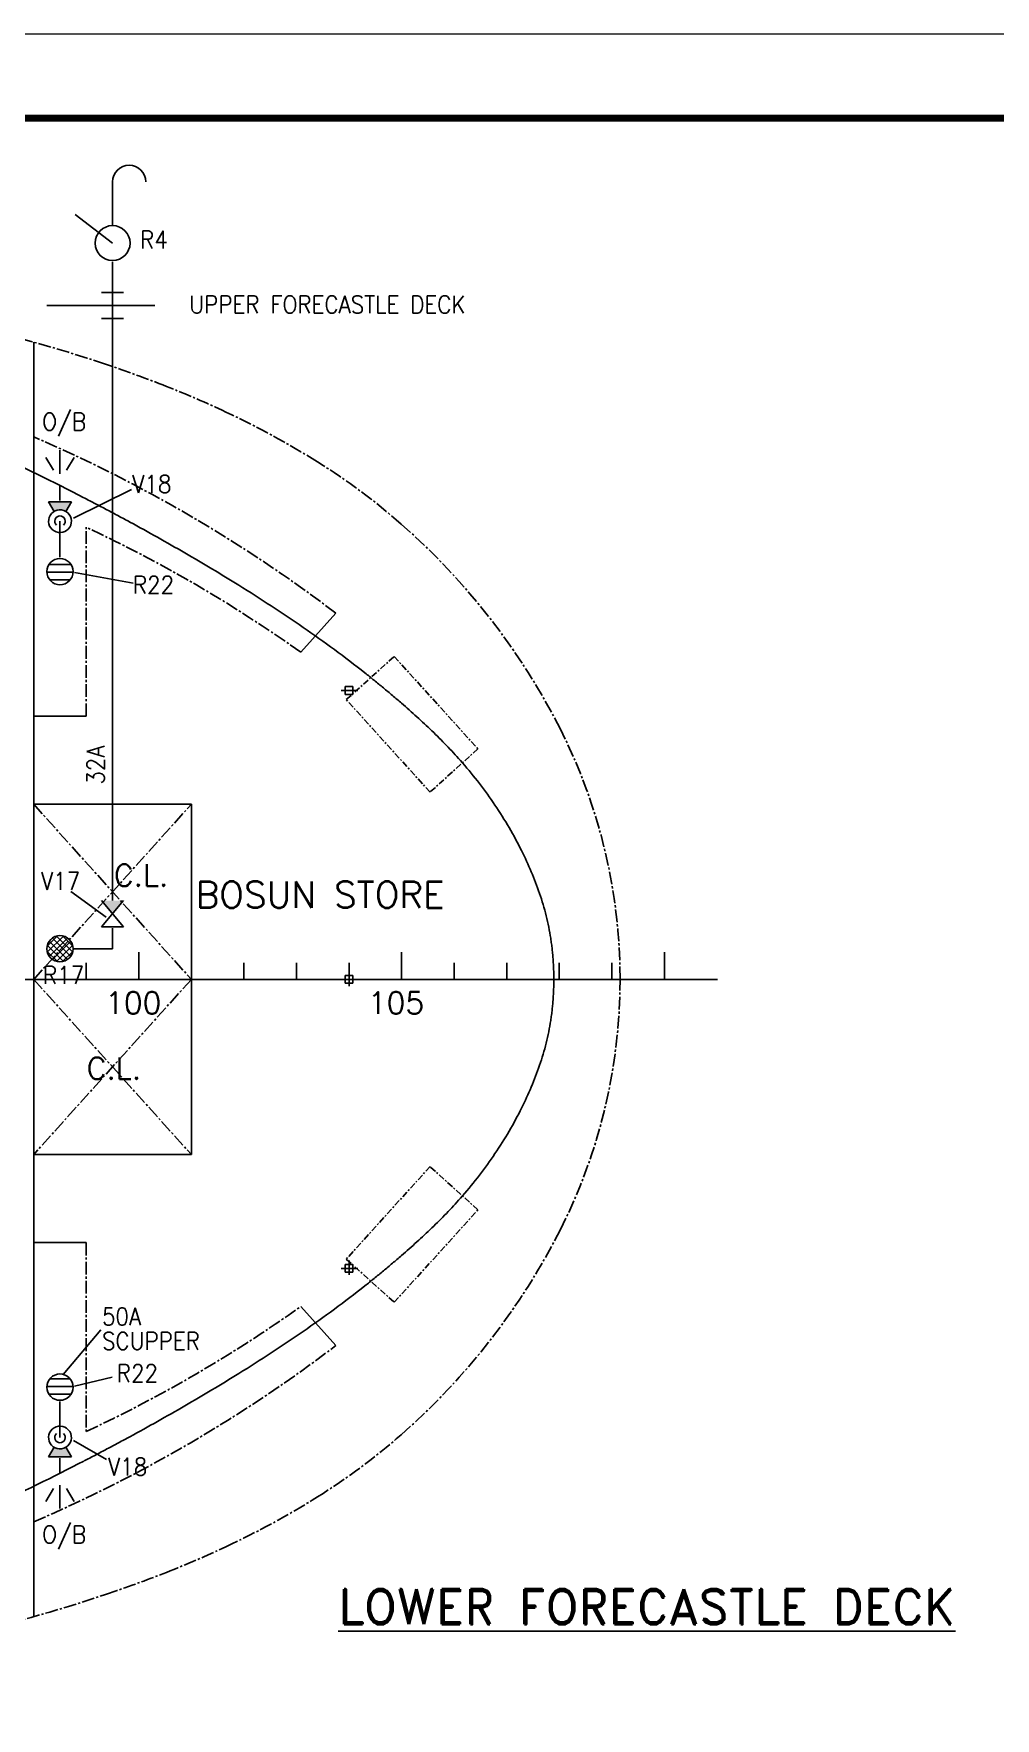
# Model space of a CAD drawing. Header units: millimetres. Extents: x 1638 to 3309, y -435 to 1865.
# Drawn here: x 2313.9 to 2370.4, y -237 to -137.9 of the extents above; entities that cross this region are included whole.
import ezdxf
from ezdxf.enums import TextEntityAlignment as Align

# ---------------------------------------------------------------- set-up
doc = ezdxf.new("R2010")
doc.units = ezdxf.units.MM
for name, pattern in [('CENTER', [2, 1.25, -0.25, 0.25, -0.25]), ('CENTER2', [1.125, 0.75, -0.125, 0.125, -0.125]), ('HIDDEN', [9.525, 6.35, -3.175])]:
    doc.linetypes.add(name, pattern=pattern)
doc.layers.add('ballast', color=1, linetype='HIDDEN', lineweight=25)
doc.layers.add('Template', color=7, linetype='Continuous', lineweight=0)
for name, color, linetype in [('Frame', 243, 'Continuous'), ('LAYER010', 7, 'Continuous'), ('Lining', 151, 'Continuous'), ('RED-1', 1, 'Continuous')]:
    doc.layers.add(name, color=color, linetype=linetype)
doc.styles.add('ROMAND', font='romand.shx', dxfattribs={"width": 0.85})
doc.styles.add('ROMANS', font='ROMANS.SHX')

# ---------------------------------------------------------------- blocks, each defined once
blk = doc.blocks.new('BACK')
at = {"layer": 'Template', "ltscale": 30}
blk.add_lwpolyline([(0, 45428), (63809, 45428), (63809, 0), (0, 0)], close=True, dxfattribs=at)
blk = doc.blocks.new('EXISTING BALLAST SYSTEM')
at = {"layer": 'Lining'}
for points in [[(2314.753, -165.417), (2315.082, -165.973, -0.273374), (2315.763, -165.973), (2316.092, -165.417)], [(2316.092, -221.584), (2315.763, -221.027, -0.273374), (2315.082, -221.027), (2314.753, -221.584)]]:
    blk.add_hatch(color=8, dxfattribs=at).paths.add_polyline_path(points)
at = {"color": 8, "linetype": 'Continuous'}
for p, q in [((2318.513, -149.161), (2318.513, -146.588)), ((2318.513, -150.191), (2316.308, -148.512)), ((2318.513, -188.864), (2318.513, -151.299)), ((2313.877, -230.985), (2313.877, -156.015)), ((2315.423, -163.754), (2315.423, -162.376)), ((2315.042, -163.552), (2314.584, -162.793)), ((2315.803, -163.552), (2316.262, -162.793)), ((2314.753, -165.417), (2315.082, -165.973)), ((2316.092, -165.417), (2314.753, -165.417)), ((2315.763, -165.973), (2316.092, -165.417)), ((2316.212, -166.375), (2319.632, -164.676)), ((2316.281, -169.569), (2319.722, -170.186)), ((2331.643, -171.953), (2329.584, -174.258)), ((2313.877, -178.013), (2316.968, -178.013)), ((2313.877, -186.289), (2313.877, -183.198)), ((2318.147, -189.836), (2316.055, -188.328)), ((2315.269, -190.94), (2314.665, -191.544)), ((2315.623, -190.951), (2314.676, -191.897)), ((2315.87, -191.068), (2314.793, -192.145)), ((2314.793, -191.25), (2315.87, -192.327)), ((2314.975, -191.068), (2316.052, -192.145)), ((2316.052, -191.25), (2314.975, -192.327)), ((2315.223, -190.951), (2316.169, -191.897)), ((2315.576, -190.94), (2316.18, -191.544)), ((2314.665, -191.851), (2315.269, -192.455)), ((2314.676, -191.497), (2315.623, -192.444)), ((2316.169, -191.497), (2315.223, -192.444)), ((2316.18, -191.851), (2315.576, -192.455)), ((2313.877, -208.987), (2316.968, -208.987)), ((2331.643, -215.047), (2329.584, -212.743)), ((2315.601, -216.749), (2317.816, -214.11)), ((2316.281, -217.432), (2318.496, -216.907)), ((2316.212, -220.626), (2318.159, -221.746)), ((2314.753, -221.584), (2315.082, -221.027)), ((2316.092, -221.584), (2314.753, -221.584)), ((2315.763, -221.027), (2316.092, -221.584)), ((2315.042, -223.449), (2314.584, -224.207)), ((2315.423, -223.247), (2315.423, -224.624)), ((2315.803, -223.449), (2316.262, -224.207))]:
    blk.add_line(p, q, dxfattribs=at)
at = {"color": 8}
for p, q in [((2317.869, -153.088), (2319.157, -153.088)), ((2314.65, -153.861), (2322.377, -153.861)), ((2317.869, -154.633), (2319.157, -154.633)), ((2318.513, -171.792), (2318.513, -173.071)), ((2332.19, -176.27), (2332.653, -176.27)), ((2332.19, -176.733), (2332.19, -176.27)), ((2332.653, -176.27), (2332.653, -176.733)), ((2332.653, -176.733), (2332.19, -176.733)), ((2319.157, -188.864), (2317.869, -190.41)), ((2319.157, -190.41), (2317.869, -188.864)), ((2319.157, -190.41), (2317.869, -190.41)), ((2332.653, -193.268), (2332.19, -193.268)), ((2332.19, -193.268), (2332.19, -193.732)), ((2332.19, -193.732), (2332.653, -193.732)), ((2332.653, -193.732), (2332.653, -193.268)), ((2332.653, -210.267), (2332.19, -210.267)), ((2332.19, -210.267), (2332.19, -210.731)), ((2332.19, -210.731), (2332.653, -210.731)), ((2332.653, -210.731), (2332.653, -210.267))]:
    blk.add_line(p, q, dxfattribs=at)
at = {"color": 8, "linetype": 'CENTER2'}
for p, q in [((2316.968, -178.013), (2316.968, -166.905)), ((2313.877, -193.5), (2323.149, -183.198)), ((2313.877, -183.198), (2323.149, -193.5)), ((2313.877, -193.5), (2323.149, -203.803)), ((2323.149, -193.5), (2313.877, -203.803)), ((2316.968, -208.987), (2316.968, -220.096))]:
    blk.add_line(p, q, dxfattribs=at)
at = {"color": 8, "linetype": 'CENTER2', "ltscale": 0.5}
for p, q in [((2332.262, -177.046), (2335.081, -174.504)), ((2335.081, -174.504), (2340.001, -179.94)), ((2337.188, -182.488), (2332.262, -177.046)), ((2340.001, -179.94), (2337.188, -182.488)), ((2337.188, -204.512), (2332.262, -209.954)), ((2340.001, -207.06), (2337.188, -204.512)), ((2335.081, -212.496), (2340.001, -207.06)), ((2332.262, -209.954), (2335.081, -212.496))]:
    blk.add_line(p, q, dxfattribs=at)
at = {"color": 8, "linetype": 'CENTER'}
for p, q in [((2332.94, -176.501), (2331.966, -176.501)), ((2332.422, -193.89), (2332.422, -193.046)), ((2332.94, -193.5), (2331.966, -193.5)), ((2332.422, -210.889), (2332.422, -210.044)), ((2332.94, -210.499), (2331.966, -210.499))]:
    blk.add_line(p, q, dxfattribs=at)
at = {"color": 8, "linetype": 'Continuous'}
for centre, radius in [((2318.513, -150.191), 1.03), ((2315.423, -169.513), 0.773), ((2315.423, -191.697), 0.773), ((2315.423, -217.487), 0.773)]:
    blk.add_circle(centre, radius, dxfattribs=at)
for centre, radius, start, end in [((2319.492, -146.588), 0.979, 0, 180), ((2315.423, -166.55), 0.67, 59.42077, 58.29928), ((2315.423, -220.451), 0.67, 301.70072, 300.57923)]:
    blk.add_arc(centre, radius, start, end, dxfattribs=at)
at = {"color": 8, "linetype": 'CENTER2'}
for centre, radius, start, end in [((2290.213, -240.591), 87.824, 71.48421, 83.43969), ((2294.74, -227.06), 73.556, 68.51184, 71.4812), ((2299.772, -214.27), 59.811, 64.85584, 68.50871), ((2303.429, -206.5), 51.224, 58.00142, 64.86569), ((2280.594, -239.05), 84.309, 52.73529, 66.74817), ((2310.455, -195.248), 37.958, 48.7391, 57.99558), ((2282.833, -239.97), 80.645, 54.5703, 64.95881), ((2308.938, -196.976), 40.258, 26.86677, 48.73891), ((2315.803, -193.5), 32.563, 359.99929, 26.86824), ((2315.803, -193.501), 32.563, 333.13176, 0.00071), ((2308.938, -190.024), 40.258, 311.26109, 333.13323), ((2282.833, -147.031), 80.645, 295.04119, 305.4297), ((2280.594, -147.95), 84.309, 293.25183, 307.26471), ((2310.455, -191.752), 37.958, 302.00442, 311.2609), ((2303.429, -180.5), 51.224, 295.13431, 301.99858), ((2299.772, -172.73), 59.811, 291.49129, 295.14416), ((2294.74, -159.94), 73.556, 288.5188, 291.48816), ((2290.213, -146.409), 87.824, 276.56031, 288.51579)]:
    blk.add_arc(centre, radius, start, end, dxfattribs=at)
at = {"color": 8}
for centre, radius, start, end in [((2249.8, -294.756), 145.899, 62.64762, 65.06152), ((2246.227, -301.612), 153.63, 62.06938, 62.63867), ((2249.564, -295.373), 146.555, 61.4824, 62.07965), ((2253.744, -287.652), 137.775, 59.93592, 61.47692), ((2264.613, -268.873), 116.078, 58.10589, 59.93519), ((2273.587, -254.48), 99.117, 55.50392, 58.11444), ((2291.457, -228.465), 67.555, 51.67042, 55.49903), ((2294.817, -224.2), 62.125, 50.37311, 51.66225), ((2295.311, -223.657), 61.392, 49.09873, 50.40528), ((2302.73, -215.05), 50.029, 46.29875, 49.06646), ((2317.411, -199.683), 28.776, 41.48109, 46.29094), ((2319.791, -197.596), 25.611, 34.50919, 41.50947), ((2321.32, -196.527), 23.746, 26.92827, 34.47483), ((2323.416, -195.472), 21.399, 19.62853, 26.95073), ((2329.017, -193.474), 15.452, 9.498, 19.62908), ((2329.659, -193.361), 14.8, 4.46624, 9.4747), ((2327.958, -193.496), 16.506, 359.98669, 4.47536), ((2327.958, -193.504), 16.506, 355.52464, 0.01331), ((2329.659, -193.64), 14.8, 350.5253, 355.53376), ((2329.017, -193.526), 15.452, 340.37092, 350.502), ((2323.416, -191.528), 21.399, 333.04927, 340.37147), ((2321.32, -190.473), 23.746, 325.52517, 333.07173), ((2319.791, -189.405), 25.611, 318.49053, 325.49081), ((2317.411, -187.318), 28.776, 313.70906, 318.51891), ((2302.73, -171.95), 50.029, 310.93354, 313.70125), ((2295.311, -163.343), 61.392, 309.59472, 310.90127), ((2294.817, -162.801), 62.125, 308.33775, 309.62689), ((2291.457, -158.536), 67.555, 304.50097, 308.32958), ((2273.587, -132.52), 99.117, 301.88556, 304.49608), ((2264.613, -118.128), 116.078, 300.06481, 301.89411), ((2253.744, -99.348), 137.775, 298.52308, 300.06408), ((2249.564, -91.628), 146.555, 297.92035, 298.5176), ((2249.8, -92.245), 145.899, 294.93848, 297.35238), ((2246.227, -85.389), 153.63, 297.36133, 297.93062)]:
    blk.add_arc(centre, radius, start, end, dxfattribs=at)
at = {"color": 8, "linetype": 'Continuous'}
blk.add_solid([(2318.513, -189.637), (2319.157, -188.864), (2317.869, -188.864)], dxfattribs=at)
at = {"layer": 'Frame', "color": 8}
for p, q in [((2318.513, -191.697), (2318.513, -190.487)), ((2318.513, -191.697), (2316.195, -191.697)), ((2320.059, -193.5), (2320.059, -191.891)), ((2335.512, -193.5), (2335.512, -191.891)), ((2350.966, -193.5), (2350.966, -191.891)), ((2313.877, -193.5), (2313.877, -192.534)), ((2316.968, -193.5), (2316.968, -192.534)), ((2323.149, -193.5), (2323.149, -192.534)), ((2326.24, -193.5), (2326.24, -192.534)), ((2329.331, -193.5), (2329.331, -192.534)), ((2332.422, -193.5), (2332.422, -192.534)), ((2338.603, -193.5), (2338.603, -192.534)), ((2341.694, -193.5), (2341.694, -192.534)), ((2344.784, -193.5), (2344.784, -192.534)), ((2347.875, -193.5), (2347.875, -192.534)), ((2354.089, -193.5), (2276.885, -193.5))]:
    blk.add_line(p, q, dxfattribs=at)
at = {"layer": 'Lining', "color": 8}
for p, q in [((2315.423, -165.339), (2315.423, -164.448)), ((2315.423, -168.664), (2315.423, -166.55)), ((2315.423, -218.337), (2315.423, -220.451)), ((2315.423, -221.661), (2315.423, -222.553))]:
    blk.add_line(p, q, dxfattribs=at)
at = {"layer": 'Lining', "color": 8, "linetype": 'Continuous'}
for p, q in [((2316.072, -169.094), (2314.774, -169.094)), ((2316.195, -169.545), (2314.651, -169.545)), ((2316.026, -169.996), (2314.819, -169.996)), ((2316.026, -217.005), (2314.819, -217.005)), ((2316.195, -217.455), (2314.651, -217.455)), ((2316.072, -217.906), (2314.774, -217.906))]:
    blk.add_line(p, q, dxfattribs=at)
at = {"layer": 'Lining', "color": 8}
for centre, start, end in [((2315.423, -166.55), 311.81031, 228.18969), ((2315.423, -220.451), 131.81031, 48.18969)]:
    blk.add_arc(centre, 0.309, start, end, dxfattribs=at)
at = {"layer": 'RED-1', "color": 8}
for p, q in [((2313.877, -183.198), (2323.149, -183.198)), ((2323.149, -203.803), (2323.149, -183.198)), ((2313.877, -193.5), (2323.149, -193.5)), ((2313.877, -203.803), (2323.149, -203.803))]:
    blk.add_line(p, q, dxfattribs=at)
at = {"color": 8, "linetype": 'Continuous', "style": 'ROMANS', "width": 0.9}
for s, height, p in [('R4', 1.0302, (2320.137, -150.5)), ('UPPER FORECASTLE DECK', 1.03024, (2323.027, -154.312)), ('O/B', 1.0302, (2314.375, -161.209)), ('V18', 1.0302, (2319.675, -164.873)), ('R22', 1.0302, (2319.709, -170.807)), ('V17', 1.0302, (2314.307, -188.232)), ('R17', 1.0302, (2314.422, -193.762)), ('50A', 1.0302, (2317.893, -213.844)), ('SCUPPER', 1.0302, (2317.893, -215.292)), ('R22', 1.0302, (2318.766, -217.185)), ('V18', 1.0302, (2318.251, -222.676)), ('O/B', 1.0302, (2314.375, -226.674))]:
    blk.add_text(s, height=height, dxfattribs=at).set_placement(p)
blk.add_text('32A', height=1.0302, rotation=90, dxfattribs=at).set_placement((2318.037, -180.895), align=Align.CENTER)
at = {"color": 8, "linetype": 'Continuous', "style": 'ROMANS'}
blk.add_text('BOSUN STORE', height=1.54536, dxfattribs=at).set_placement((2323.397, -189.289))
at = {"color": 8, "style": 'ROMAND'}
blk.add_text('%%uLOWER FORECASTLE DECK', height=2.06047, dxfattribs=at).set_placement((2331.792, -231.435))
at = {"layer": 'Frame', "color": 8, "style": 'ROMANS'}
for s, p in [('100', (2318.076, -195.523)), ('105', (2333.529, -195.523))]:
    blk.add_text(s, height=1.2878, dxfattribs=at).set_placement(p)
at = {"layer": 'LAYER010', "color": 8, "linetype": 'Continuous', "style": 'ROMANS'}
for p in [(2318.595, -188.019), (2316.995, -199.378)]:
    blk.add_text('C.L.', height=1.2878, dxfattribs=at).set_placement(p)

msp = doc.modelspace()

# ---------------------------------------------------------------- linework, layer by layer
at = {"layer": 'Template', "ltscale": 30}
msp.add_lwpolyline([(2057.564, -137.87), (2474.736, -137.87), (2474.736, -434.87), (2057.564, -434.87)], close=True, dxfattribs=at)
at = {"layer": 'Template', "const_width": 0.397}
msp.add_lwpolyline([(2469.788, -427.917), (2062.53, -427.917), (2062.53, -142.837), (2469.788, -142.837)], close=True, dxfattribs=at)

# ---------------------------------------------------------------- block references
at = {"layer": 'ballast'}
msp.add_blockref('EXISTING BALLAST SYSTEM', (0, 0), dxfattribs=at)
at = {"layer": 'Template', "ltscale": 30, "xscale": 0.006537833433828425, "yscale": 0.006537833433828425, "zscale": 0.006537833433828425}
msp.add_blockref('BACK', (2057.564, -434.87), dxfattribs=at)

doc.saveas('drawing.dxf')
